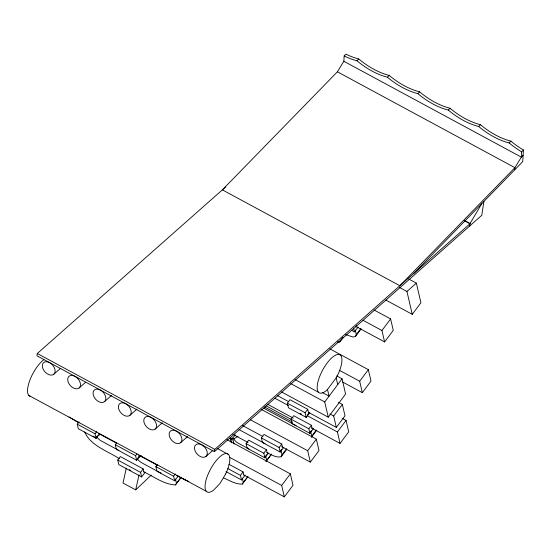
<?xml version="1.0" encoding="UTF-8"?>
<svg xmlns="http://www.w3.org/2000/svg" width="551" height="551" viewBox="0 0 551 551"><rect width="100%" height="100%" fill="white"/><g stroke="black" fill="none" stroke-linecap="round" stroke-linejoin="round"><path stroke-width="0.83" d="M523.113 155.327L521.349 157.138L514.909 167.669L399.868 285.742L222.356 189.875L337.398 71.809L343.838 61.271L344.175 55.94L345.945 54.129L347.282 54.804A57.201 32.943 44.3 0 0 358.749 58.964A57.201 32.943 44.3 0 0 389.178 75.397A57.201 32.943 44.3 0 0 419.607 91.831A57.201 32.943 44.3 0 0 450.036 108.265A57.201 32.943 44.3 0 0 480.465 124.698A57.201 32.943 44.3 0 0 510.901 141.132A57.201 32.943 44.3 0 0 522.121 149.225L523.45 149.989L522.713 161.622L413.67 273.537M514.772 169.77L514.909 167.669L337.398 71.809M523.45 149.989L521.687 151.8L521.349 157.138L343.838 61.271M225.497 187.099L37.296 353.494L36.945 355.801L214.449 451.668L481.781 215.317L483.902 201.452M214.449 451.668L214.807 449.354L470.003 223.734L464.713 220.875M469.652 226.041L470.031 223.541L481.801 203.615M126.337 468.088L122.997 483.02L135.677 489.867L151.277 475.107M135.677 489.867L139.017 474.934M266.904 452.674C271.347 454.651 276.099 457.957 281.148 456.772L282.036 454.85L286.623 448.721M345.642 334.588L352.854 336.978L355.416 336.565L356.297 334.643L360.884 328.513M336.165 377.883L337.756 374.935A21.641 7.838 -61.6 0 0 337.233 354.527A21.641 7.838 -61.6 0 0 318.65 379.363A21.641 7.838 -61.6 0 0 325.62 391.141L327.501 389.461L336.165 377.883L337.729 384.584M99.676 433.541L96.081 438.341L78.332 428.754L77.264 424.187L79 421.866M95.977 437.838L96.081 438.341L95.02 433.768L96.749 431.454M95.991 437.708L96.976 436.385M140.25 455.45L136.655 460.257L116.371 449.299L115.304 444.726L116.605 442.99M145.244 472.138L141.648 476.939L118.823 464.617L117.762 460.044L120.359 456.572L143.184 468.894L143.894 471.945M136.552 459.748L136.655 460.257L135.594 455.684L136.889 453.948M138.542 456.972L139.534 455.649M141.538 476.436L141.648 476.939L140.581 472.365L143.184 468.894M178.29 475.995L174.695 480.796L156.939 471.208L155.878 466.642L157.18 464.899M174.584 480.293L174.695 480.796L173.627 476.222L175.363 473.908M143.494 471.732C153.777 476.539 163.723 484.336 175.37 484.949L180.466 478.137M175.37 484.949L181.114 477.442M235.256 434.794L232.708 438.203L234.051 443.982M263.557 408.05A4.635 1.639 36.8 0 0 264.308 408.491L265.176 407.334L292.636 422.169M268.495 452.998L264.9 457.798L247.151 448.218L246.083 443.645L248.687 440.173L266.436 449.754L267.145 452.805M283.793 447.267L280.197 452.075L262.448 442.487L261.381 437.914L263.984 434.443L281.733 444.03L282.443 447.075M309.786 412.534L306.191 417.334L288.442 407.754L287.381 403.18L289.978 399.709L307.727 409.29L308.436 412.341M337.467 341.944L339.616 342.019L343.183 337.253M343.046 337.653L339.616 342.019M245.112 475.155L241.517 479.955L240.456 475.389L243.053 471.911L229.002 464.321M358.06 327.067L354.465 331.867L351.504 330.269M264.714 456.903L264.9 457.798L263.839 453.232L266.436 449.754M223.389 477.765C229.381 480.438 235.435 484.315 242.199 484.109L247.805 476.615M242.199 484.109L247.943 476.608M313.512 428.533L309.917 433.341L292.168 423.753L291.1 419.18L293.704 415.709L311.453 425.296L312.162 428.341M265.672 456.008L266.691 454.644M355.416 336.565L361.022 329.078M266.367 460.863L271.464 454.052M265.809 461.676L271.326 454.451M280.087 451.565L280.197 452.075L279.13 447.502L281.733 444.03M306.087 416.832L306.191 417.334L305.13 412.768L307.727 409.29M280.101 451.434L281.589 449.451M307.582 414.717L308.574 413.395M281.148 456.772L286.754 449.279M342.061 378.799L345.608 394.034L328.279 417.197L324.732 401.954L342.061 378.799L336.771 375.94M390.611 318.926L393.269 330.359L384.605 341.937L381.939 330.504L390.611 318.926L374.026 309.972M309.814 432.831L309.917 433.341L308.849 428.768L311.453 425.296M309.82 432.7L311.308 430.717M316.343 429.987L311.756 436.117L310.688 431.543M311.377 437.356L316.481 430.545M290.343 473.867L293.001 485.293L284.337 496.871L281.678 485.445L290.343 473.867L227.019 439.664M316.343 439.133L319.001 450.56L310.337 462.137L307.678 450.711L316.343 439.133L261.305 409.407M342.336 404.4L344.995 415.826L336.33 427.404L333.672 415.977L342.336 404.4L338.569 402.361M368.337 369.666L370.995 381.092L362.331 392.67L359.672 381.244L368.337 369.666L329.815 348.859M385.796 300.04L412.258 314.332L420.923 302.754L416.363 283.145L408.801 279.061M346.062 420.399L348.721 431.826L340.057 443.403L337.398 431.977L346.062 420.399L342.295 418.361M344.175 55.94L345.511 56.608A57.201 32.943 44.3 0 0 356.986 60.775L358.749 58.964M356.986 60.775A57.201 32.943 44.3 0 0 387.415 77.209L389.178 75.397M387.415 77.209A57.201 32.943 44.3 0 0 417.844 93.642L419.607 91.831M417.844 93.642A57.201 32.943 44.3 0 0 448.273 110.076L450.036 108.265M448.273 110.076A57.201 32.943 44.3 0 0 478.702 126.51L480.465 124.698M478.702 126.51A57.201 32.943 44.3 0 0 509.138 142.943L510.901 141.132M53.784 374.274A7.728 5.124 48.5 0 0 49.624 362.648A7.728 5.124 48.5 0 0 42.806 368.343A7.728 5.124 48.5 0 0 53.784 374.274L60.231 368.578M79.144 387.973A7.728 5.124 48.5 0 0 74.977 376.347A7.728 5.124 48.5 0 0 68.166 382.043A7.728 5.124 48.5 0 0 79.144 387.973L85.591 382.27M104.504 401.665A7.728 5.124 48.5 0 0 100.337 390.039A7.728 5.124 48.5 0 0 93.525 395.735A7.728 5.124 48.5 0 0 104.504 401.665L111.598 395.398M129.864 415.364A7.728 5.124 48.5 0 0 125.697 403.731A7.728 5.124 48.5 0 0 118.878 409.434A7.728 5.124 48.5 0 0 129.864 415.364L136.951 409.09M155.217 429.057A7.728 5.124 48.5 0 0 151.057 417.431A7.728 5.124 48.5 0 0 144.238 423.127A7.728 5.124 48.5 0 0 155.217 429.057L162.311 422.789M180.576 442.749A7.728 5.124 48.5 0 0 176.416 431.123A7.728 5.124 48.5 0 0 169.598 436.819A7.728 5.124 48.5 0 0 180.576 442.749L187.671 436.482M205.936 456.448A7.728 5.124 48.5 0 0 201.769 444.822A7.728 5.124 48.5 0 0 194.958 450.518A7.728 5.124 48.5 0 0 205.936 456.448L213.03 450.174M412.258 314.332L406.941 291.472L416.363 283.145M97.541 436.103L100.289 434.34M141.552 455.808L137.426 458.46A4.635 1.639 36.8 0 0 141.765 462.799L159.514 472.386A4.635 1.639 36.8 0 0 160.926 472.999M232.074 437.859L233.975 438.885L238.094 436.234M247.151 448.218L248.143 448.3M188.807 481.546L176.465 475.547M464.789 220.71L470.031 223.541M399.379 287.388L406.941 291.472M363.095 320.331L381.939 330.504M355.898 326.433L384.605 341.937M339.271 370.224L359.672 381.244M342.729 382.084L362.331 392.67M322.266 392.491L329.064 396.162L327.501 389.461M295.047 379.57L318.464 392.222M290.742 383.599L324.732 401.954M329.904 413.939L333.672 415.977M281.533 391.947L328.279 417.197M277.415 395.584L288.745 401.707M308.381 412.313L336.33 427.404M287.381 403.18L305.13 412.768M274.825 398.18L288.393 405.508M307.238 415.688L337.398 431.977M300.13 413.477L301.624 414.283M267.545 404.241L293.222 418.113M311.349 427.907L340.057 443.403M291.1 419.18L308.849 428.768M266.057 405.818L291.417 419.511M264.308 408.491L294.737 424.924A4.635 1.639 36.8 0 0 296.156 425.537M250.381 419.766L307.678 450.711M242.488 425.496L262.841 436.488M281.685 446.668L310.337 462.137M261.381 437.914L279.13 447.502M239.044 429.628L265.017 443.658M232.866 434.291L247.991 442.46M246.083 443.645L263.839 453.232M229.994 437.763A8.113 2.941 -61.6 0 1 230.573 438.679L231.84 439.361A4.635 1.681 -61.6 0 1 231.131 442.804M249.011 449.003L238.314 443.224A4.635 1.639 36.8 0 1 233.975 438.885M217.163 448.376L228.493 454.492M37.296 353.494L214.807 449.354M229.657 457.351L281.678 485.445M243.549 474.845L284.337 496.871M227.88 468.598L240.456 475.389M225.986 471.573L241.517 479.955L241.414 479.453M28.838 395.46L206.343 491.327M78.779 422.789L69.006 416.921M98.45 433.41L116.612 443.218M138.632 455.112L157.552 465.333M77.264 424.187L95.02 433.768M115.304 444.726L135.594 455.684M155.878 466.642L173.627 476.222M93.002 436.096L94.496 436.902M118.94 450.477L101.191 440.89A4.635 1.639 36.8 0 1 96.852 436.55M119.326 458.673C107.645 451.028 90.467 445.642 84.709 431.984M117.762 460.044L140.581 472.365M129.32 469.7L130.814 470.506M182.477 478.475L186.128 480.555M521.687 151.8L520.358 151.036A57.201 32.943 44.3 0 1 509.138 142.943M356.352 325.345L356.711 326.874M355.237 330.077L356.297 334.643M353.577 328.059L354.465 331.867L354.355 331.358M280.969 450.277L282.036 454.85M265.851 456.765L266.739 460.581M243.053 471.911L243.762 474.962M242.295 478.165L243.356 482.738M175.466 479.005L176.527 483.571M30.642 396.417A21.641 7.838 -61.6 0 1 29.575 380.961A21.641 7.838 -61.6 0 1 43.825 359.7M229.402 438.63A8.113 2.941 -61.6 0 1 231.84 439.361M230.573 438.679A4.635 1.681 -61.6 0 1 230.187 441.31M265.176 407.334A4.635 1.639 36.8 0 1 264.425 406.893M225.635 474.046L219.904 483.578L213.506 490.252A21.641 7.838 -61.6 0 1 206.529 478.468A21.641 7.838 -61.6 0 1 225.118 453.638A21.641 7.838 -61.6 0 1 225.635 474.046"/></g></svg>
